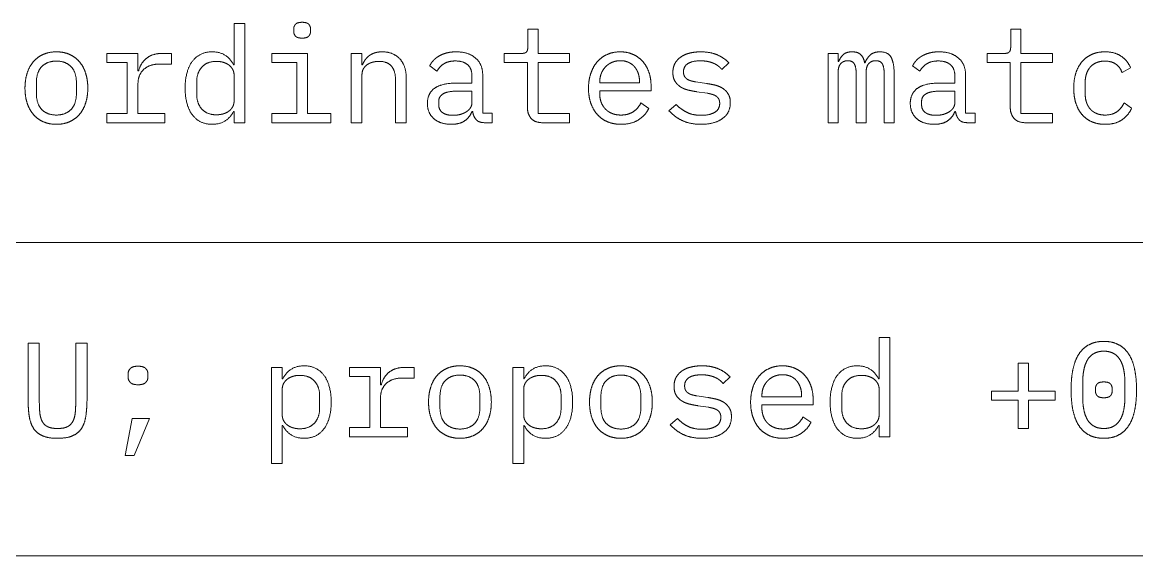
# Model space of a CAD drawing. Header units: millimetres. Extents: x 25 to 584, y 11 to 410.
# Drawn here: x 507.06 to 531.99, y 107.35 to 119.27 of the extents above; entities that cross this region are included whole.
import ezdxf

# ---------------------------------------------------------------- set-up
doc = ezdxf.new("R2010")
doc.units = ezdxf.units.MM
doc.layers.add('dims', color=7, linetype='Continuous', lineweight=5)

msp = doc.modelspace()

# ---------------------------------------------------------------- linework, layer by layer
at = {"layer": 'dims'}
for p, q in [((511.801, 119.248), (511.801, 118.324)), ((512.041, 119.248), (511.801, 119.248)), ((512.041, 117.028), (512.041, 119.248)), ((513.134, 119.119), (513.134, 119.071)), ((513.511, 119.071), (513.511, 119.119)), ((518.369, 119.122), (518.369, 118.717)), ((518.599, 119.122), (518.369, 119.122)), ((518.599, 118.576), (518.599, 119.122)), ((529.169, 119.122), (529.169, 118.717)), ((529.399, 119.122), (529.169, 119.122)), ((529.399, 118.576), (529.399, 119.122)), ((508.957, 118.576), (508.957, 118.372)), ((509.651, 118.576), (508.957, 118.576)), ((509.651, 118.186), (509.651, 118.576)), ((510.404, 118.576), (510.187, 118.576)), ((510.404, 118.336), (510.404, 118.576)), ((512.644, 118.576), (512.644, 118.372)), ((513.442, 118.576), (512.644, 118.576)), ((513.442, 117.232), (513.442, 118.576)), ((514.421, 118.576), (514.421, 117.028)), ((514.661, 118.576), (514.421, 118.576)), ((514.661, 118.324), (514.661, 118.576)), ((517.844, 118.576), (517.844, 118.372)), ((518.227, 118.576), (517.844, 118.576)), ((519.304, 118.576), (518.599, 118.576)), ((519.304, 118.372), (519.304, 118.576)), ((525.089, 118.576), (525.089, 117.028)), ((525.311, 118.576), (525.089, 118.576)), ((525.311, 118.396), (525.311, 118.576)), ((525.322, 118.396), (525.311, 118.396)), ((528.644, 118.576), (528.644, 118.372)), ((529.027, 118.576), (528.644, 118.576)), ((530.104, 118.576), (529.399, 118.576)), ((530.104, 118.372), (530.104, 118.576)), ((508.957, 118.372), (509.411, 118.372)), ((509.411, 118.372), (509.411, 117.232)), ((509.666, 118.186), (509.651, 118.186)), ((510.112, 118.336), (510.404, 118.336)), ((511.801, 118.324), (511.789, 118.324)), ((512.644, 118.372), (513.202, 118.372)), ((513.202, 118.372), (513.202, 117.232)), ((514.672, 118.324), (514.661, 118.324)), ((516.176, 118.3), (516.337, 118.18)), ((517.844, 118.372), (518.359, 118.372)), ((518.359, 118.372), (518.359, 117.382)), ((518.599, 118.372), (519.304, 118.372)), ((518.599, 117.232), (518.599, 118.372)), ((522.712, 118.216), (522.869, 118.363)), ((525.311, 117.028), (525.311, 118.165)), ((525.911, 118.369), (525.901, 118.369)), ((525.937, 117.028), (525.937, 118.165)), ((526.976, 118.3), (527.137, 118.18)), ((528.644, 118.372), (529.159, 118.372)), ((529.159, 118.372), (529.159, 117.382)), ((529.399, 118.372), (530.104, 118.372)), ((529.399, 117.232), (529.399, 118.372)), ((531.659, 118.153), (531.851, 118.255)), ((507.379, 117.691), (507.379, 117.913)), ((508.274, 117.913), (508.274, 117.691)), ((509.651, 117.232), (509.651, 117.901)), ((510.964, 117.67), (510.964, 117.934)), ((511.801, 118.081), (511.801, 117.523)), ((514.661, 117.028), (514.661, 118.102)), ((515.411, 117.979), (515.411, 117.028)), ((515.651, 117.028), (515.651, 118.021)), ((517.121, 117.913), (516.791, 117.913)), ((517.121, 118.066), (517.121, 117.913)), ((517.361, 117.238), (517.361, 118.09)), ((519.979, 117.922), (519.979, 117.943)), ((520.867, 117.922), (519.979, 117.922)), ((520.867, 117.955), (520.867, 117.922)), ((522.367, 117.904), (522.124, 117.94)), ((525.716, 118.063), (525.716, 117.028)), ((526.342, 118.063), (526.342, 117.028)), ((526.564, 117.028), (526.564, 118.102)), ((527.921, 117.913), (527.591, 117.913)), ((527.921, 118.066), (527.921, 117.913)), ((528.161, 117.238), (528.161, 118.09)), ((530.836, 117.67), (530.836, 117.934)), ((516.791, 117.733), (517.121, 117.733)), ((517.121, 117.733), (517.121, 117.478)), ((519.979, 117.742), (521.126, 117.742)), ((519.979, 117.67), (519.979, 117.742)), ((521.126, 117.742), (521.126, 117.856)), ((522.146, 117.721), (522.389, 117.685)), ((527.591, 117.733), (527.921, 117.733)), ((527.921, 117.733), (527.921, 117.478)), ((516.376, 117.436), (516.376, 117.499)), ((521.074, 117.349), (520.897, 117.469)), ((521.689, 117.436), (521.527, 117.295)), ((527.176, 117.436), (527.176, 117.499)), ((531.874, 117.352), (531.704, 117.469)), ((508.957, 117.232), (508.957, 117.028)), ((509.411, 117.232), (508.957, 117.232)), ((510.251, 117.232), (509.651, 117.232)), ((510.251, 117.028), (510.251, 117.232)), ((511.789, 117.28), (511.801, 117.28)), ((511.801, 117.28), (511.801, 117.028)), ((512.644, 117.232), (512.644, 117.028)), ((513.202, 117.232), (512.644, 117.232)), ((513.964, 117.232), (513.442, 117.232)), ((513.964, 117.028), (513.964, 117.232)), ((517.121, 117.28), (517.136, 117.28)), ((517.576, 117.238), (517.361, 117.238)), ((517.576, 117.028), (517.576, 117.238)), ((519.304, 117.232), (518.599, 117.232)), ((519.304, 117.028), (519.304, 117.232)), ((527.921, 117.28), (527.936, 117.28)), ((528.376, 117.238), (528.161, 117.238)), ((528.376, 117.028), (528.376, 117.238)), ((530.104, 117.232), (529.399, 117.232)), ((530.104, 117.028), (530.104, 117.232)), ((508.957, 117.028), (510.251, 117.028)), ((511.801, 117.028), (512.041, 117.028)), ((512.644, 117.028), (513.964, 117.028)), ((514.421, 117.028), (514.661, 117.028)), ((515.411, 117.028), (515.651, 117.028)), ((517.411, 117.028), (517.576, 117.028)), ((518.701, 117.028), (519.304, 117.028)), ((525.089, 117.028), (525.311, 117.028)), ((525.716, 117.028), (525.937, 117.028)), ((526.342, 117.028), (526.564, 117.028)), ((528.211, 117.028), (528.376, 117.028)), ((529.501, 117.028), (530.104, 117.028)), ((432.22, 114.35), (566.75, 114.35)), ((526.227, 112.23), (526.227, 111.306)), ((526.467, 112.23), (526.227, 112.23)), ((526.467, 110.01), (526.467, 112.23)), ((507.444, 112.104), (507.192, 112.104)), ((507.192, 112.104), (507.192, 110.907)), ((507.444, 110.847), (507.444, 112.104)), ((508.26, 112.104), (508.26, 110.847)), ((508.512, 112.104), (508.26, 112.104)), ((508.512, 110.907), (508.512, 112.104)), ((512.637, 111.558), (512.637, 109.41)), ((512.877, 111.558), (512.637, 111.558)), ((512.877, 111.306), (512.877, 111.558)), ((514.383, 111.558), (514.383, 111.354)), ((515.076, 111.558), (514.383, 111.558)), ((515.076, 111.168), (515.076, 111.558)), ((515.829, 111.558), (515.613, 111.558)), ((515.829, 111.318), (515.829, 111.558)), ((518.037, 111.558), (518.037, 109.41)), ((518.277, 111.558), (518.037, 111.558)), ((518.277, 111.306), (518.277, 111.558)), ((529.338, 111.654), (529.338, 111.027)), ((529.566, 111.654), (529.338, 111.654)), ((529.566, 111.027), (529.566, 111.654)), ((509.43, 111.405), (509.43, 111.351)), ((509.874, 111.351), (509.874, 111.405)), ((512.889, 111.306), (512.877, 111.306)), ((514.383, 111.354), (514.836, 111.354)), ((514.836, 111.354), (514.836, 110.214)), ((515.091, 111.168), (515.076, 111.168)), ((515.538, 111.318), (515.829, 111.318)), ((518.289, 111.306), (518.277, 111.306)), ((522.738, 111.198), (522.894, 111.345)), ((526.227, 111.306), (526.215, 111.306)), ((530.781, 110.886), (530.781, 111.228)), ((531.723, 111.228), (531.723, 110.886)), ((512.877, 110.505), (512.877, 111.063)), ((513.714, 110.916), (513.714, 110.652)), ((518.277, 110.505), (518.277, 111.063)), ((519.114, 110.916), (519.114, 110.652)), ((522.393, 110.886), (522.15, 110.922)), ((523.605, 110.904), (523.605, 110.925)), ((524.493, 110.937), (524.493, 110.904)), ((525.39, 110.652), (525.39, 110.916)), ((526.227, 111.063), (526.227, 110.505)), ((528.738, 111.027), (528.738, 110.823)), ((529.338, 111.027), (528.738, 111.027)), ((530.166, 111.027), (529.566, 111.027)), ((530.166, 110.823), (530.166, 111.027)), ((531.066, 111.09), (531.066, 111.024)), ((531.438, 111.024), (531.438, 111.09)), ((515.076, 110.214), (515.076, 110.883)), ((516.405, 110.673), (516.405, 110.895)), ((517.299, 110.895), (517.299, 110.673)), ((520.005, 110.673), (520.005, 110.895)), ((520.899, 110.895), (520.899, 110.673)), ((522.171, 110.703), (522.414, 110.667)), ((524.493, 110.904), (523.605, 110.904)), ((523.605, 110.724), (524.751, 110.724)), ((523.605, 110.652), (523.605, 110.724)), ((524.751, 110.724), (524.751, 110.838)), ((528.738, 110.823), (529.338, 110.823)), ((529.338, 110.823), (529.338, 110.196)), ((529.566, 110.823), (530.166, 110.823)), ((529.566, 110.196), (529.566, 110.823)), ((509.523, 110.418), (509.364, 109.587)), ((509.91, 110.418), (509.523, 110.418)), ((509.565, 109.587), (509.91, 110.418)), ((521.715, 110.418), (521.553, 110.277)), ((524.7, 110.331), (524.523, 110.451)), ((512.877, 110.262), (512.889, 110.262)), ((512.877, 109.41), (512.877, 110.262)), ((514.383, 110.214), (514.383, 110.01)), ((514.836, 110.214), (514.383, 110.214)), ((515.676, 110.214), (515.076, 110.214)), ((515.676, 110.01), (515.676, 110.214)), ((518.277, 110.262), (518.289, 110.262)), ((518.277, 109.41), (518.277, 110.262)), ((526.215, 110.262), (526.227, 110.262)), ((526.227, 110.262), (526.227, 110.01)), ((529.338, 110.196), (529.566, 110.196)), ((514.383, 110.01), (515.676, 110.01)), ((526.227, 110.01), (526.467, 110.01)), ((509.364, 109.587), (509.565, 109.587)), ((512.637, 109.41), (512.877, 109.41)), ((518.037, 109.41), (518.277, 109.41)), ((432.22, 107.35), (566.75, 107.35))]:
    msp.add_line(p, q, dxfattribs=at)
for points in [[(513.134, 119.119), (513.134, 119.185), (513.175, 119.229)], [(513.175, 119.229), (513.217, 119.272), (513.322, 119.272)], [(513.322, 119.272), (513.427, 119.272), (513.469, 119.229)], [(513.469, 119.229), (513.511, 119.185), (513.511, 119.119)], [(513.175, 118.961), (513.134, 119.005), (513.134, 119.071)], [(513.322, 118.918), (513.217, 118.918), (513.175, 118.961)], [(513.469, 118.961), (513.427, 118.918), (513.322, 118.918)], [(513.511, 119.071), (513.511, 119.005), (513.469, 118.961)], [(518.337, 118.607), (518.369, 118.639), (518.369, 118.717)], [(529.137, 118.607), (529.169, 118.639), (529.169, 118.717)], [(507.172, 118.135), (507.221, 118.285), (507.312, 118.391)], [(507.312, 118.391), (507.404, 118.498), (507.534, 118.555)], [(507.826, 118.405), (507.626, 118.405), (507.502, 118.285)], [(507.534, 118.555), (507.664, 118.612), (507.826, 118.612)], [(507.826, 118.612), (507.989, 118.612), (508.119, 118.555)], [(508.15, 118.285), (508.027, 118.405), (507.826, 118.405)], [(508.119, 118.555), (508.249, 118.498), (508.341, 118.391)], [(508.341, 118.391), (508.432, 118.285), (508.48, 118.135)], [(509.666, 118.186), (509.714, 118.369), (509.847, 118.472)], [(509.847, 118.472), (509.981, 118.576), (510.187, 118.576)], [(510.706, 117.802), (510.706, 118.186), (510.867, 118.399)], [(510.867, 118.399), (511.027, 118.612), (511.312, 118.612)], [(511.406, 118.399), (511.196, 118.399), (511.08, 118.271)], [(511.312, 118.612), (511.639, 118.612), (511.789, 118.324)], [(511.559, 118.378), (511.486, 118.399), (511.406, 118.399)], [(514.672, 118.324), (514.696, 118.381), (514.732, 118.433)], [(514.732, 118.433), (514.769, 118.486), (514.821, 118.525)], [(514.821, 118.525), (514.874, 118.564), (514.945, 118.588)], [(515.044, 118.399), (514.972, 118.399), (514.903, 118.381)], [(514.945, 118.588), (515.017, 118.612), (515.114, 118.612)], [(515.317, 118.295), (515.224, 118.399), (515.044, 118.399)], [(515.114, 118.612), (515.356, 118.612), (515.504, 118.457)], [(515.504, 118.457), (515.651, 118.303), (515.651, 118.021)], [(516.176, 118.3), (516.206, 118.36), (516.256, 118.417)], [(516.256, 118.417), (516.307, 118.474), (516.382, 118.517)], [(516.382, 118.517), (516.457, 118.561), (516.553, 118.586)], [(516.751, 118.408), (516.596, 118.408), (516.496, 118.346)], [(516.553, 118.586), (516.649, 118.612), (516.766, 118.612)], [(517.025, 118.322), (516.929, 118.408), (516.751, 118.408)], [(516.766, 118.612), (517.039, 118.612), (517.2, 118.474)], [(517.2, 118.474), (517.361, 118.336), (517.361, 118.09)], [(518.227, 118.576), (518.306, 118.576), (518.337, 118.607)], [(519.78, 118.135), (519.832, 118.285), (519.925, 118.391)], [(519.925, 118.391), (520.019, 118.498), (520.149, 118.555)], [(520.149, 118.555), (520.279, 118.612), (520.439, 118.612)], [(520.439, 118.414), (520.339, 118.414), (520.255, 118.378)], [(520.439, 118.612), (520.594, 118.612), (520.722, 118.555)], [(520.614, 118.381), (520.534, 118.414), (520.439, 118.414)], [(520.722, 118.555), (520.849, 118.498), (520.939, 118.397)], [(520.939, 118.397), (521.029, 118.297), (521.077, 118.159)], [(521.661, 118.352), (521.707, 118.438), (521.791, 118.496)], [(521.791, 118.496), (521.876, 118.555), (521.99, 118.584)], [(522.229, 118.411), (522.046, 118.411), (521.949, 118.348)], [(521.99, 118.584), (522.104, 118.612), (522.239, 118.612)], [(522.409, 118.393), (522.331, 118.411), (522.229, 118.411)], [(522.239, 118.612), (522.449, 118.612), (522.603, 118.546)], [(522.546, 118.346), (522.487, 118.375), (522.409, 118.393)], [(522.603, 118.546), (522.757, 118.48), (522.869, 118.363)], [(525.322, 118.396), (525.359, 118.486), (525.425, 118.549)], [(525.529, 118.414), (525.434, 118.414), (525.372, 118.352)], [(525.425, 118.549), (525.491, 118.612), (525.619, 118.612)], [(525.675, 118.337), (525.634, 118.414), (525.529, 118.414)], [(525.619, 118.612), (525.754, 118.612), (525.82, 118.545)], [(525.82, 118.545), (525.886, 118.477), (525.901, 118.369)], [(525.911, 118.369), (525.952, 118.474), (526.03, 118.543)], [(526.154, 118.414), (526.057, 118.414), (525.997, 118.352)], [(526.03, 118.543), (526.109, 118.612), (526.246, 118.612)], [(526.302, 118.337), (526.261, 118.414), (526.154, 118.414)], [(526.246, 118.612), (526.436, 118.612), (526.5, 118.48)], [(526.5, 118.48), (526.564, 118.348), (526.564, 118.102)], [(526.976, 118.3), (527.006, 118.36), (527.056, 118.417)], [(527.056, 118.417), (527.107, 118.474), (527.182, 118.517)], [(527.182, 118.517), (527.257, 118.561), (527.353, 118.586)], [(527.551, 118.408), (527.396, 118.408), (527.296, 118.346)], [(527.353, 118.586), (527.449, 118.612), (527.566, 118.612)], [(527.825, 118.322), (527.729, 118.408), (527.551, 118.408)], [(527.566, 118.612), (527.839, 118.612), (528, 118.474)], [(528, 118.474), (528.161, 118.336), (528.161, 118.09)], [(529.027, 118.576), (529.106, 118.576), (529.137, 118.607)], [(530.626, 118.135), (530.674, 118.285), (530.764, 118.391)], [(530.764, 118.391), (530.854, 118.498), (530.983, 118.555)], [(530.983, 118.555), (531.112, 118.612), (531.277, 118.612)], [(531.277, 118.405), (531.172, 118.405), (531.09, 118.37)], [(531.277, 118.612), (531.502, 118.612), (531.643, 118.513)], [(531.519, 118.339), (531.421, 118.405), (531.277, 118.405)], [(531.643, 118.513), (531.784, 118.414), (531.851, 118.255)], [(507.502, 118.285), (507.379, 118.165), (507.379, 117.913)], [(508.274, 117.913), (508.274, 118.165), (508.15, 118.285)], [(509.778, 118.216), (509.651, 118.096), (509.651, 117.901)], [(510.112, 118.336), (509.906, 118.336), (509.778, 118.216)], [(511.08, 118.271), (510.964, 118.144), (510.964, 117.934)], [(511.685, 118.316), (511.631, 118.357), (511.559, 118.378)], [(511.77, 118.217), (511.739, 118.276), (511.685, 118.316)], [(511.801, 118.081), (511.801, 118.159), (511.77, 118.217)], [(514.694, 118.234), (514.661, 118.177), (514.661, 118.102)], [(514.78, 118.327), (514.726, 118.291), (514.694, 118.234)], [(514.903, 118.381), (514.834, 118.363), (514.78, 118.327)], [(515.411, 117.979), (515.411, 118.192), (515.317, 118.295)], [(516.496, 118.346), (516.397, 118.285), (516.337, 118.18)], [(517.121, 118.066), (517.121, 118.237), (517.025, 118.322)], [(520.11, 118.279), (520.049, 118.216), (520.014, 118.13)], [(520.255, 118.378), (520.171, 118.342), (520.11, 118.279)], [(520.749, 118.286), (520.694, 118.348), (520.614, 118.381)], [(520.836, 118.141), (520.804, 118.225), (520.749, 118.286)], [(520.867, 117.955), (520.867, 118.057), (520.836, 118.141)], [(521.077, 118.159), (521.126, 118.021), (521.126, 117.856)], [(521.614, 118.15), (521.614, 118.267), (521.661, 118.352)], [(521.667, 117.946), (521.614, 118.024), (521.614, 118.15)], [(521.949, 118.348), (521.851, 118.285), (521.851, 118.165)], [(521.851, 118.165), (521.851, 118.105), (521.874, 118.064)], [(522.645, 118.283), (522.604, 118.318), (522.546, 118.346)], [(522.712, 118.216), (522.686, 118.249), (522.645, 118.283)], [(525.372, 118.352), (525.311, 118.291), (525.311, 118.165)], [(525.716, 118.063), (525.716, 118.261), (525.675, 118.337)], [(525.997, 118.352), (525.937, 118.291), (525.937, 118.165)], [(526.342, 118.063), (526.342, 118.261), (526.302, 118.337)], [(527.296, 118.346), (527.197, 118.285), (527.137, 118.18)], [(527.921, 118.066), (527.921, 118.237), (527.825, 118.322)], [(530.95, 118.273), (530.894, 118.21), (530.865, 118.123)], [(531.09, 118.37), (531.007, 118.336), (530.95, 118.273)], [(531.659, 118.153), (531.616, 118.273), (531.519, 118.339)], [(507.124, 117.802), (507.124, 117.985), (507.172, 118.135)], [(508.48, 118.135), (508.529, 117.985), (508.529, 117.802)], [(516.282, 117.796), (516.439, 117.913), (516.791, 117.913)], [(519.727, 117.799), (519.727, 117.985), (519.78, 118.135)], [(520.014, 118.13), (519.979, 118.045), (519.979, 117.943)], [(521.797, 117.821), (521.719, 117.868), (521.667, 117.946)], [(521.874, 118.064), (521.896, 118.024), (521.935, 118)], [(521.935, 118), (521.974, 117.976), (522.024, 117.962)], [(522.024, 117.962), (522.074, 117.949), (522.124, 117.94)], [(522.367, 117.904), (522.451, 117.892), (522.544, 117.871)], [(527.082, 117.796), (527.239, 117.913), (527.591, 117.913)], [(530.579, 117.802), (530.579, 117.985), (530.626, 118.135)], [(530.865, 118.123), (530.836, 118.036), (530.836, 117.934)], [(507.172, 117.467), (507.124, 117.616), (507.124, 117.802)], [(507.379, 117.691), (507.379, 117.439), (507.502, 117.319)], [(508.15, 117.319), (508.274, 117.439), (508.274, 117.691)], [(508.529, 117.802), (508.529, 117.616), (508.48, 117.467)], [(510.867, 117.205), (510.706, 117.418), (510.706, 117.802)], [(510.964, 117.67), (510.964, 117.46), (511.08, 117.332)], [(516.124, 117.463), (516.124, 117.679), (516.282, 117.796)], [(516.475, 117.673), (516.376, 117.613), (516.376, 117.499)], [(516.791, 117.733), (516.574, 117.733), (516.475, 117.673)], [(519.778, 117.467), (519.727, 117.616), (519.727, 117.799)], [(519.979, 117.67), (519.979, 117.568), (520.012, 117.481)], [(521.97, 117.754), (521.876, 117.775), (521.797, 117.821)], [(522.146, 117.721), (522.064, 117.733), (521.97, 117.754)], [(522.49, 117.662), (522.442, 117.676), (522.389, 117.685)], [(522.577, 117.625), (522.539, 117.649), (522.49, 117.662)], [(522.544, 117.871), (522.637, 117.85), (522.715, 117.804)], [(522.715, 117.804), (522.794, 117.757), (522.846, 117.679)], [(522.846, 117.679), (522.899, 117.601), (522.899, 117.475)], [(526.924, 117.463), (526.924, 117.679), (527.082, 117.796)], [(527.275, 117.673), (527.176, 117.613), (527.176, 117.499)], [(527.591, 117.733), (527.374, 117.733), (527.275, 117.673)], [(530.625, 117.469), (530.579, 117.619), (530.579, 117.802)], [(530.836, 117.67), (530.836, 117.568), (530.865, 117.481)], [(507.312, 117.212), (507.221, 117.319), (507.172, 117.467)], [(508.48, 117.467), (508.432, 117.319), (508.341, 117.212)], [(511.77, 117.386), (511.801, 117.445), (511.801, 117.523)], [(516.268, 117.118), (516.124, 117.244), (516.124, 117.463)], [(516.376, 117.436), (516.376, 117.316), (516.462, 117.254)], [(517.089, 117.365), (517.121, 117.418), (517.121, 117.478)], [(519.924, 117.212), (519.829, 117.319), (519.778, 117.467)], [(520.012, 117.481), (520.046, 117.394), (520.107, 117.331)], [(520.723, 117.271), (520.837, 117.343), (520.897, 117.469)], [(521.689, 117.436), (521.801, 117.319), (521.932, 117.256)], [(522.546, 117.257), (522.661, 117.322), (522.661, 117.46)], [(522.639, 117.56), (522.616, 117.601), (522.577, 117.625)], [(522.661, 117.46), (522.661, 117.52), (522.639, 117.56)], [(522.899, 117.475), (522.899, 117.244), (522.72, 117.118)], [(527.068, 117.118), (526.924, 117.244), (526.924, 117.463)], [(527.176, 117.436), (527.176, 117.316), (527.262, 117.254)], [(527.889, 117.365), (527.921, 117.418), (527.921, 117.478)], [(530.761, 117.214), (530.671, 117.319), (530.625, 117.469)], [(530.865, 117.481), (530.894, 117.394), (530.95, 117.331)], [(531.541, 117.271), (531.643, 117.343), (531.704, 117.469)], [(507.534, 117.049), (507.404, 117.106), (507.312, 117.212)], [(507.502, 117.319), (507.626, 117.199), (507.826, 117.199)], [(507.826, 117.199), (508.027, 117.199), (508.15, 117.319)], [(508.341, 117.212), (508.249, 117.106), (508.119, 117.049)], [(511.312, 116.992), (511.027, 116.992), (510.867, 117.205)], [(511.08, 117.332), (511.196, 117.205), (511.406, 117.205)], [(511.789, 117.28), (511.639, 116.992), (511.312, 116.992)], [(511.406, 117.205), (511.486, 117.205), (511.559, 117.226)], [(511.559, 117.226), (511.631, 117.247), (511.685, 117.287)], [(511.685, 117.287), (511.739, 117.328), (511.77, 117.386)], [(516.462, 117.254), (516.547, 117.193), (516.697, 117.193)], [(516.697, 117.193), (516.791, 117.193), (516.867, 117.215)], [(516.867, 117.215), (516.944, 117.238), (517, 117.275)], [(517.121, 117.28), (517.069, 117.145), (516.957, 117.069)], [(517, 117.275), (517.057, 117.313), (517.089, 117.365)], [(517.211, 117.1), (517.151, 117.172), (517.136, 117.28)], [(518.442, 117.127), (518.359, 117.226), (518.359, 117.382)], [(520.152, 117.049), (520.019, 117.106), (519.924, 117.212)], [(520.107, 117.331), (520.169, 117.268), (520.257, 117.233)], [(520.257, 117.233), (520.346, 117.199), (520.454, 117.199)], [(520.454, 117.199), (520.609, 117.199), (520.723, 117.271)], [(521.074, 117.349), (521.006, 117.193), (520.845, 117.092)], [(521.826, 117.075), (521.651, 117.157), (521.527, 117.295)], [(521.932, 117.256), (522.064, 117.193), (522.251, 117.193)], [(522.251, 117.193), (522.431, 117.193), (522.546, 117.257)], [(527.262, 117.254), (527.347, 117.193), (527.497, 117.193)], [(527.497, 117.193), (527.591, 117.193), (527.667, 117.215)], [(527.667, 117.215), (527.744, 117.238), (527.8, 117.275)], [(527.921, 117.28), (527.869, 117.145), (527.757, 117.069)], [(527.8, 117.275), (527.857, 117.313), (527.889, 117.365)], [(528.011, 117.1), (527.951, 117.172), (527.936, 117.28)], [(529.242, 117.127), (529.159, 117.226), (529.159, 117.382)], [(530.982, 117.05), (530.851, 117.109), (530.761, 117.214)], [(530.95, 117.331), (531.007, 117.268), (531.091, 117.233)], [(531.091, 117.233), (531.176, 117.199), (531.284, 117.199)], [(531.284, 117.199), (531.439, 117.199), (531.541, 117.271)], [(531.874, 117.352), (531.806, 117.196), (531.66, 117.094)], [(507.826, 116.992), (507.664, 116.992), (507.534, 117.049)], [(508.119, 117.049), (507.989, 116.992), (507.826, 116.992)], [(516.656, 116.992), (516.412, 116.992), (516.268, 117.118)], [(516.957, 117.069), (516.844, 116.992), (516.656, 116.992)], [(517.411, 117.028), (517.271, 117.028), (517.211, 117.1)], [(518.701, 117.028), (518.524, 117.028), (518.442, 117.127)], [(520.454, 116.992), (520.286, 116.992), (520.152, 117.049)], [(520.845, 117.092), (520.684, 116.992), (520.454, 116.992)], [(522.244, 116.992), (522.001, 116.992), (521.826, 117.075)], [(522.72, 117.118), (522.541, 116.992), (522.244, 116.992)], [(527.456, 116.992), (527.212, 116.992), (527.068, 117.118)], [(527.757, 117.069), (527.644, 116.992), (527.456, 116.992)], [(528.211, 117.028), (528.071, 117.028), (528.011, 117.1)], [(529.501, 117.028), (529.324, 117.028), (529.242, 117.127)], [(531.281, 116.992), (531.112, 116.992), (530.982, 117.05)], [(531.66, 117.094), (531.514, 116.992), (531.281, 116.992)], [(530.694, 111.855), (530.784, 111.993), (530.922, 112.066)], [(530.922, 112.066), (531.06, 112.14), (531.252, 112.14)], [(531.252, 111.921), (531.126, 111.921), (531.036, 111.871)], [(531.252, 112.14), (531.444, 112.14), (531.582, 112.066)], [(531.468, 111.871), (531.378, 111.921), (531.252, 111.921)], [(531.582, 112.066), (531.72, 111.993), (531.81, 111.855)], [(530.562, 111.515), (530.604, 111.717), (530.694, 111.855)], [(530.89, 111.732), (530.835, 111.642), (530.808, 111.513)], [(531.036, 111.871), (530.946, 111.822), (530.89, 111.732)], [(531.613, 111.732), (531.558, 111.822), (531.468, 111.871)], [(531.696, 111.513), (531.669, 111.642), (531.613, 111.732)], [(531.81, 111.855), (531.9, 111.717), (531.942, 111.515)], [(509.43, 111.405), (509.43, 111.483), (509.479, 111.534)], [(509.479, 111.534), (509.529, 111.585), (509.652, 111.585)], [(509.652, 111.585), (509.775, 111.585), (509.824, 111.534)], [(509.824, 111.534), (509.874, 111.483), (509.874, 111.405)], [(512.889, 111.306), (513.039, 111.594), (513.366, 111.594)], [(513.366, 111.594), (513.651, 111.594), (513.811, 111.381)], [(515.091, 111.168), (515.139, 111.351), (515.272, 111.454)], [(515.272, 111.454), (515.406, 111.558), (515.613, 111.558)], [(516.337, 111.374), (516.429, 111.48), (516.559, 111.537)], [(516.559, 111.537), (516.69, 111.594), (516.852, 111.594)], [(516.852, 111.594), (517.014, 111.594), (517.144, 111.537)], [(517.144, 111.537), (517.275, 111.48), (517.366, 111.374)], [(518.289, 111.306), (518.439, 111.594), (518.766, 111.594)], [(518.766, 111.594), (519.051, 111.594), (519.211, 111.381)], [(519.937, 111.374), (520.029, 111.48), (520.159, 111.537)], [(520.159, 111.537), (520.29, 111.594), (520.452, 111.594)], [(520.452, 111.594), (520.614, 111.594), (520.744, 111.537)], [(520.744, 111.537), (520.875, 111.48), (520.966, 111.374)], [(521.686, 111.335), (521.733, 111.42), (521.817, 111.479)], [(521.817, 111.479), (521.901, 111.537), (522.015, 111.566)], [(522.015, 111.566), (522.129, 111.594), (522.264, 111.594)], [(522.264, 111.594), (522.474, 111.594), (522.628, 111.528)], [(522.628, 111.528), (522.783, 111.462), (522.894, 111.345)], [(523.551, 111.374), (523.644, 111.48), (523.774, 111.537)], [(523.774, 111.537), (523.905, 111.594), (524.064, 111.594)], [(524.064, 111.594), (524.22, 111.594), (524.347, 111.537)], [(524.347, 111.537), (524.475, 111.48), (524.565, 111.38)], [(525.292, 111.381), (525.453, 111.594), (525.738, 111.594)], [(525.738, 111.594), (526.065, 111.594), (526.215, 111.306)], [(530.52, 111.057), (530.52, 111.312), (530.562, 111.515)], [(530.808, 111.513), (530.781, 111.384), (530.781, 111.228)], [(531.723, 111.228), (531.723, 111.384), (531.696, 111.513)], [(531.942, 111.515), (531.984, 111.312), (531.984, 111.057)], [(509.479, 111.222), (509.43, 111.273), (509.43, 111.351)], [(509.652, 111.171), (509.529, 111.171), (509.479, 111.222)], [(509.824, 111.222), (509.775, 111.171), (509.652, 111.171)], [(509.874, 111.351), (509.874, 111.273), (509.824, 111.222)], [(512.908, 111.199), (512.877, 111.141), (512.877, 111.063)], [(512.994, 111.299), (512.94, 111.258), (512.908, 111.199)], [(513.12, 111.36), (513.048, 111.339), (512.994, 111.299)], [(513.273, 111.381), (513.192, 111.381), (513.12, 111.36)], [(513.598, 111.253), (513.483, 111.381), (513.273, 111.381)], [(513.714, 110.916), (513.714, 111.126), (513.598, 111.253)], [(513.811, 111.381), (513.972, 111.168), (513.972, 110.784)], [(515.204, 111.198), (515.076, 111.078), (515.076, 110.883)], [(515.538, 111.318), (515.331, 111.318), (515.204, 111.198)], [(516.198, 111.117), (516.246, 111.267), (516.337, 111.374)], [(516.528, 111.267), (516.405, 111.147), (516.405, 110.895)], [(516.852, 111.387), (516.651, 111.387), (516.528, 111.267)], [(517.176, 111.267), (517.053, 111.387), (516.852, 111.387)], [(517.299, 110.895), (517.299, 111.147), (517.176, 111.267)], [(517.366, 111.374), (517.458, 111.267), (517.506, 111.117)], [(518.308, 111.199), (518.277, 111.141), (518.277, 111.063)], [(518.394, 111.299), (518.34, 111.258), (518.308, 111.199)], [(518.52, 111.36), (518.448, 111.339), (518.394, 111.299)], [(518.673, 111.381), (518.592, 111.381), (518.52, 111.36)], [(518.998, 111.253), (518.883, 111.381), (518.673, 111.381)], [(519.114, 110.916), (519.114, 111.126), (518.998, 111.253)], [(519.211, 111.381), (519.372, 111.168), (519.372, 110.784)], [(519.798, 111.117), (519.846, 111.267), (519.937, 111.374)], [(520.128, 111.267), (520.005, 111.147), (520.005, 110.895)], [(520.452, 111.387), (520.251, 111.387), (520.128, 111.267)], [(520.776, 111.267), (520.653, 111.387), (520.452, 111.387)], [(520.899, 110.895), (520.899, 111.147), (520.776, 111.267)], [(520.966, 111.374), (521.058, 111.267), (521.106, 111.117)], [(521.64, 111.132), (521.64, 111.249), (521.686, 111.335)], [(521.974, 111.33), (521.877, 111.267), (521.877, 111.147)], [(522.255, 111.393), (522.072, 111.393), (521.974, 111.33)], [(522.435, 111.375), (522.357, 111.393), (522.255, 111.393)], [(522.571, 111.329), (522.513, 111.357), (522.435, 111.375)], [(522.67, 111.265), (522.63, 111.3), (522.571, 111.329)], [(522.738, 111.198), (522.711, 111.231), (522.67, 111.265)], [(523.405, 111.117), (523.458, 111.267), (523.551, 111.374)], [(523.735, 111.261), (523.674, 111.198), (523.639, 111.113)], [(523.881, 111.36), (523.797, 111.324), (523.735, 111.261)], [(524.064, 111.396), (523.965, 111.396), (523.881, 111.36)], [(524.239, 111.363), (524.16, 111.396), (524.064, 111.396)], [(524.374, 111.269), (524.319, 111.33), (524.239, 111.363)], [(524.461, 111.123), (524.43, 111.207), (524.374, 111.269)], [(524.565, 111.38), (524.655, 111.279), (524.703, 111.141)], [(525.132, 110.784), (525.132, 111.168), (525.292, 111.381)], [(525.505, 111.253), (525.39, 111.126), (525.39, 110.916)], [(525.831, 111.381), (525.621, 111.381), (525.505, 111.253)], [(525.984, 111.36), (525.912, 111.381), (525.831, 111.381)], [(526.11, 111.299), (526.056, 111.339), (525.984, 111.36)], [(526.195, 111.199), (526.164, 111.258), (526.11, 111.299)], [(526.227, 111.063), (526.227, 111.141), (526.195, 111.199)], [(531.066, 111.09), (531.066, 111.15), (531.106, 111.192)], [(531.106, 111.192), (531.147, 111.234), (531.252, 111.234)], [(531.252, 111.234), (531.357, 111.234), (531.397, 111.192)], [(531.397, 111.192), (531.438, 111.15), (531.438, 111.09)], [(516.15, 110.784), (516.15, 110.967), (516.198, 111.117)], [(517.506, 111.117), (517.554, 110.967), (517.554, 110.784)], [(519.75, 110.784), (519.75, 110.967), (519.798, 111.117)], [(521.106, 111.117), (521.154, 110.967), (521.154, 110.784)], [(521.692, 110.928), (521.64, 111.006), (521.64, 111.132)], [(521.823, 110.804), (521.745, 110.85), (521.692, 110.928)], [(521.877, 111.147), (521.877, 111.087), (521.899, 111.046)], [(521.899, 111.046), (521.922, 111.006), (521.961, 110.982)], [(521.961, 110.982), (522, 110.958), (522.049, 110.944)], [(522.049, 110.944), (522.099, 110.931), (522.15, 110.922)], [(523.353, 110.781), (523.353, 110.967), (523.405, 111.117)], [(523.639, 111.113), (523.605, 111.027), (523.605, 110.925)], [(524.493, 110.937), (524.493, 111.039), (524.461, 111.123)], [(524.703, 111.141), (524.751, 111.003), (524.751, 110.838)], [(530.562, 110.598), (530.52, 110.799), (530.52, 111.057)], [(531.106, 110.922), (531.066, 110.964), (531.066, 111.024)], [(531.252, 110.88), (531.147, 110.88), (531.106, 110.922)], [(531.397, 110.922), (531.357, 110.88), (531.252, 110.88)], [(531.438, 111.024), (531.438, 110.964), (531.397, 110.922)], [(531.984, 111.057), (531.984, 110.799), (531.942, 110.598)], [(507.214, 110.499), (507.192, 110.673), (507.192, 110.907)], [(507.444, 110.847), (507.444, 110.694), (507.453, 110.574)], [(508.251, 110.574), (508.26, 110.694), (508.26, 110.847)], [(508.512, 110.907), (508.512, 110.673), (508.489, 110.499)], [(513.972, 110.784), (513.972, 110.4), (513.811, 110.187)], [(516.198, 110.449), (516.15, 110.598), (516.15, 110.784)], [(516.405, 110.673), (516.405, 110.421), (516.528, 110.301)], [(517.176, 110.301), (517.299, 110.421), (517.299, 110.673)], [(517.554, 110.784), (517.554, 110.598), (517.506, 110.449)], [(519.372, 110.784), (519.372, 110.4), (519.211, 110.187)], [(519.798, 110.449), (519.75, 110.598), (519.75, 110.784)], [(520.005, 110.673), (520.005, 110.421), (520.128, 110.301)], [(520.776, 110.301), (520.899, 110.421), (520.899, 110.673)], [(521.154, 110.784), (521.154, 110.598), (521.106, 110.449)], [(521.995, 110.736), (521.901, 110.757), (521.823, 110.804)], [(522.171, 110.703), (522.09, 110.715), (521.995, 110.736)], [(522.393, 110.886), (522.477, 110.874), (522.57, 110.853)], [(522.516, 110.644), (522.468, 110.658), (522.414, 110.667)], [(522.57, 110.853), (522.663, 110.832), (522.741, 110.786)], [(522.741, 110.786), (522.819, 110.739), (522.871, 110.661)], [(523.404, 110.449), (523.353, 110.598), (523.353, 110.781)], [(525.292, 110.187), (525.132, 110.4), (525.132, 110.784)], [(530.781, 110.886), (530.781, 110.727), (530.808, 110.6)], [(531.696, 110.6), (531.723, 110.727), (531.723, 110.886)], [(507.307, 110.208), (507.237, 110.325), (507.214, 110.499)], [(507.453, 110.574), (507.462, 110.454), (507.501, 110.369)], [(508.203, 110.369), (508.242, 110.454), (508.251, 110.574)], [(508.489, 110.499), (508.467, 110.325), (508.396, 110.208)], [(512.877, 110.505), (512.877, 110.427), (512.908, 110.369)], [(513.598, 110.315), (513.714, 110.442), (513.714, 110.652)], [(516.337, 110.194), (516.246, 110.301), (516.198, 110.449)], [(517.506, 110.449), (517.458, 110.301), (517.366, 110.194)], [(518.277, 110.505), (518.277, 110.427), (518.308, 110.369)], [(518.998, 110.315), (519.114, 110.442), (519.114, 110.652)], [(519.937, 110.194), (519.846, 110.301), (519.798, 110.449)], [(521.106, 110.449), (521.058, 110.301), (520.966, 110.194)], [(521.715, 110.418), (521.826, 110.301), (521.958, 110.238)], [(522.603, 110.607), (522.564, 110.631), (522.516, 110.644)], [(522.571, 110.24), (522.687, 110.304), (522.687, 110.442)], [(522.664, 110.543), (522.642, 110.583), (522.603, 110.607)], [(522.687, 110.442), (522.687, 110.502), (522.664, 110.543)], [(522.924, 110.457), (522.924, 110.226), (522.745, 110.1)], [(522.871, 110.661), (522.924, 110.583), (522.924, 110.457)], [(523.549, 110.194), (523.455, 110.301), (523.404, 110.449)], [(523.605, 110.652), (523.605, 110.55), (523.638, 110.463)], [(523.638, 110.463), (523.671, 110.376), (523.732, 110.313)], [(524.349, 110.253), (524.463, 110.325), (524.523, 110.451)], [(525.39, 110.652), (525.39, 110.442), (525.505, 110.315)], [(526.195, 110.369), (526.227, 110.427), (526.227, 110.505)], [(530.694, 110.259), (530.604, 110.397), (530.562, 110.598)], [(530.808, 110.6), (530.835, 110.472), (530.89, 110.382)], [(531.613, 110.382), (531.669, 110.472), (531.696, 110.6)], [(531.942, 110.598), (531.9, 110.397), (531.81, 110.259)], [(507.508, 110.033), (507.378, 110.091), (507.307, 110.208)], [(507.501, 110.369), (507.54, 110.283), (507.622, 110.238)], [(507.622, 110.238), (507.705, 110.193), (507.852, 110.193)], [(507.852, 110.193), (507.999, 110.193), (508.081, 110.238)], [(508.081, 110.238), (508.164, 110.283), (508.203, 110.369)], [(508.396, 110.208), (508.326, 110.091), (508.195, 110.033)], [(513.366, 109.974), (513.039, 109.974), (512.889, 110.262)], [(512.908, 110.369), (512.94, 110.31), (512.994, 110.27)], [(512.994, 110.27), (513.048, 110.229), (513.12, 110.208)], [(513.12, 110.208), (513.192, 110.187), (513.273, 110.187)], [(513.273, 110.187), (513.483, 110.187), (513.598, 110.315)], [(513.811, 110.187), (513.651, 109.974), (513.366, 109.974)], [(516.559, 110.031), (516.429, 110.088), (516.337, 110.194)], [(516.528, 110.301), (516.651, 110.181), (516.852, 110.181)], [(516.852, 110.181), (517.053, 110.181), (517.176, 110.301)], [(517.366, 110.194), (517.275, 110.088), (517.144, 110.031)], [(518.766, 109.974), (518.439, 109.974), (518.289, 110.262)], [(518.308, 110.369), (518.34, 110.31), (518.394, 110.27)], [(518.394, 110.27), (518.448, 110.229), (518.52, 110.208)], [(518.52, 110.208), (518.592, 110.187), (518.673, 110.187)], [(518.673, 110.187), (518.883, 110.187), (518.998, 110.315)], [(519.211, 110.187), (519.051, 109.974), (518.766, 109.974)], [(520.159, 110.031), (520.029, 110.088), (519.937, 110.194)], [(520.128, 110.301), (520.251, 110.181), (520.452, 110.181)], [(520.452, 110.181), (520.653, 110.181), (520.776, 110.301)], [(520.966, 110.194), (520.875, 110.088), (520.744, 110.031)], [(521.851, 110.057), (521.676, 110.139), (521.553, 110.277)], [(521.958, 110.238), (522.09, 110.175), (522.276, 110.175)], [(522.276, 110.175), (522.456, 110.175), (522.571, 110.24)], [(523.777, 110.031), (523.644, 110.088), (523.549, 110.194)], [(523.732, 110.313), (523.794, 110.25), (523.882, 110.215)], [(523.882, 110.215), (523.971, 110.181), (524.079, 110.181)], [(524.079, 110.181), (524.235, 110.181), (524.349, 110.253)], [(524.7, 110.331), (524.631, 110.175), (524.47, 110.075)], [(525.738, 109.974), (525.453, 109.974), (525.292, 110.187)], [(525.505, 110.315), (525.621, 110.187), (525.831, 110.187)], [(526.215, 110.262), (526.065, 109.974), (525.738, 109.974)], [(525.831, 110.187), (525.912, 110.187), (525.984, 110.208)], [(525.984, 110.208), (526.056, 110.229), (526.11, 110.27)], [(526.11, 110.27), (526.164, 110.31), (526.195, 110.369)], [(530.922, 110.048), (530.784, 110.121), (530.694, 110.259)], [(530.89, 110.382), (530.946, 110.292), (531.036, 110.243)], [(531.036, 110.243), (531.126, 110.193), (531.252, 110.193)], [(531.252, 110.193), (531.378, 110.193), (531.468, 110.243)], [(531.468, 110.243), (531.558, 110.292), (531.613, 110.382)], [(531.81, 110.259), (531.72, 110.121), (531.582, 110.048)], [(507.852, 109.974), (507.639, 109.974), (507.508, 110.033)], [(508.195, 110.033), (508.065, 109.974), (507.852, 109.974)], [(516.852, 109.974), (516.69, 109.974), (516.559, 110.031)], [(517.144, 110.031), (517.014, 109.974), (516.852, 109.974)], [(520.452, 109.974), (520.29, 109.974), (520.159, 110.031)], [(520.744, 110.031), (520.614, 109.974), (520.452, 109.974)], [(522.27, 109.974), (522.027, 109.974), (521.851, 110.057)], [(522.745, 110.1), (522.567, 109.974), (522.27, 109.974)], [(524.079, 109.974), (523.911, 109.974), (523.777, 110.031)], [(524.47, 110.075), (524.31, 109.974), (524.079, 109.974)], [(531.252, 109.974), (531.06, 109.974), (530.922, 110.048)], [(531.582, 110.048), (531.444, 109.974), (531.252, 109.974)]]:
    msp.add_open_spline(points, degree=2, dxfattribs=at)

doc.saveas('drawing.dxf')
